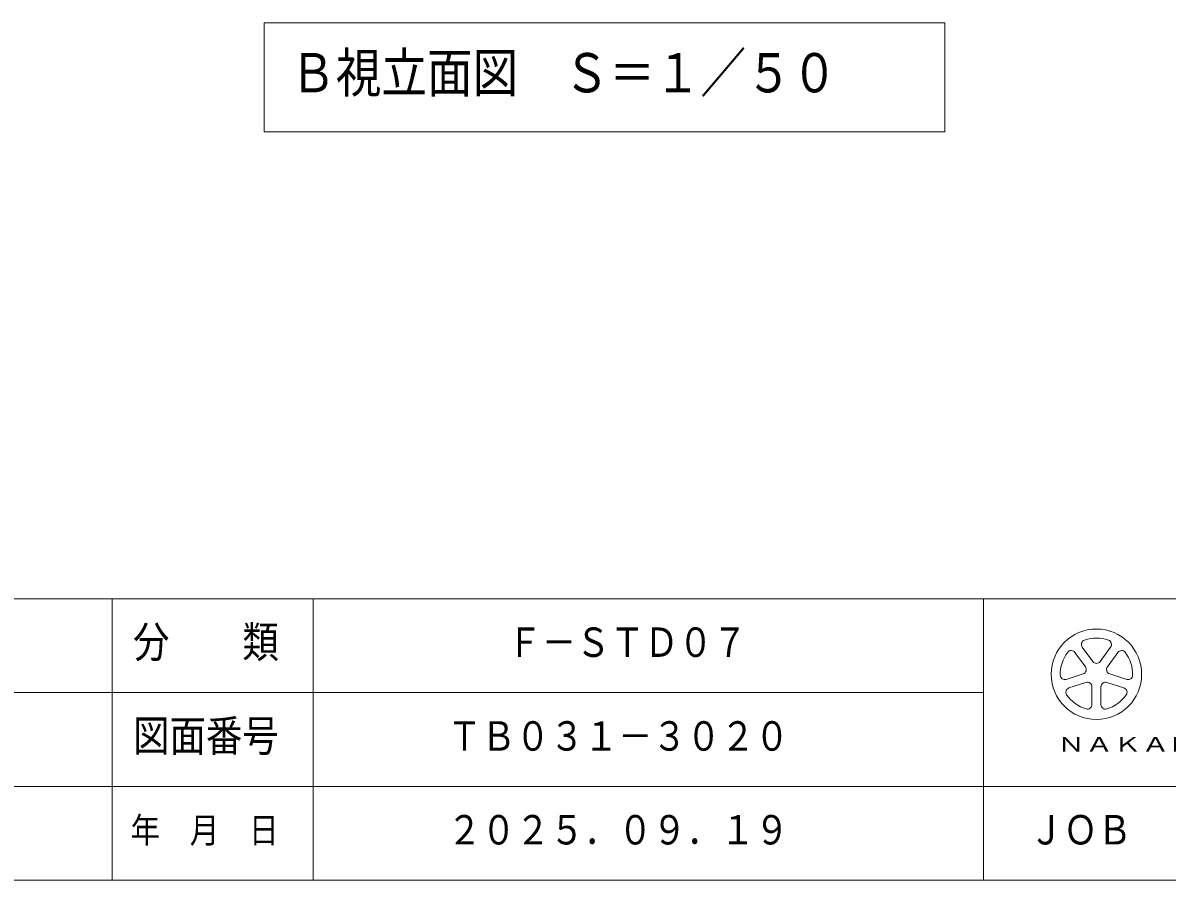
# Model space of a CAD drawing. Units: millimetres on the paper, scale 1:50. Extents: x 0 to 420, y -297 to 594.
# Drawn here: x 260.8 to 346.2, y 15 to 79 of the extents above; entities that cross this region are included whole.
import ezdxf
from ezdxf.enums import TextEntityAlignment as Align

# ---------------------------------------------------------------- set-up
doc = ezdxf.new("R2010")
doc.units = ezdxf.units.MM
doc.layers.add('LY_1', color=7, linetype='Continuous', lineweight=9)
doc.layers.add('LY_2', color=7, linetype='Continuous', lineweight=18)
doc.styles.add('ＭＳ ゴシック', font='')
doc.styles.get('ＭＳ ゴシック').set_extended_font_data('MS Gothic')

msp = doc.modelspace()

# ---------------------------------------------------------------- linework, layer by layer
at = {"layer": 'LY_1', "lineweight": 18}
for p, q in [((329.625, 78.984), (278.825, 78.984)), ((278.825, 78.984), (278.825, 70.851)), ((329.625, 70.851), (329.625, 78.984)), ((278.825, 70.851), (329.625, 70.851))]:
    msp.add_line(p, q, dxfattribs=at)
at = {"layer": 'LY_2', "lineweight": 9}
for p, q in [((17.5, 36), (402.5, 36)), ((267.5, 36), (267.5, 15)), ((332.5, 36), (332.5, 15)), ((215, 29), (332.5, 29)), ((160, 22), (402.5, 22)), ((17.5, 15), (402.5, 15))]:
    msp.add_line(p, q, dxfattribs=at)
at = {"layer": 'LY_2'}
for p, q in [((282.5, 36), (282.5, 15)), ((340.11, 30.917), (339.325, 31.997)), ((339.871, 32.393), (340.656, 31.313)), ((341.202, 31.313), (341.987, 32.393)), ((342.533, 31.997), (341.748, 30.917)), ((338.672, 29.985), (339.941, 30.397)), ((341.917, 30.397), (343.187, 29.985)), ((340.15, 29.755), (338.88, 29.343)), ((340.592, 28.099), (340.592, 29.434)), ((341.267, 29.434), (341.267, 28.099)), ((342.978, 29.343), (341.708, 29.755))]:
    msp.add_line(p, q, dxfattribs=at)
msp.add_circle((340.929, 30.363), 3.375, dxfattribs=at)
for centre, radius, start, end in [((340.144, 32.592), 0.338, 109.39847, 215.99997), ((340.929, 30.363), 2.7, 70.60155, 109.39847), ((341.714, 32.592), 0.338, 324, 70.60155), ((340.929, 30.363), 2.7, 142.60154, 181.39846), ((339.052, 31.798), 0.338, 35.99999, 142.60154), ((342.806, 31.798), 0.338, 37.39846, 143.99995), ((340.929, 30.363), 2.7, 358.60155, 37.39847), ((339.837, 30.718), 0.338, 287.99998, 35.99999), ((340.929, 31.512), 0.338, 215.99998, 324), ((342.021, 30.718), 0.338, 143.99996, 251.99999), ((338.567, 30.306), 0.338, 181.39848, 287.99997), ((343.291, 30.306), 0.338, 252.00001, 358.60156), ((338.984, 29.022), 0.338, 107.99999, 214.60154), ((340.254, 29.434), 0.338, 359.99997, 107.99999), ((341.604, 29.434), 0.338, 71.99997, 179.99999), ((342.874, 29.022), 0.338, 325.39847, 71.99996), ((340.929, 30.363), 2.7, 214.60156, 253.39848), ((340.929, 30.363), 2.7, 286.60155, 325.39847), ((340.254, 28.099), 0.338, 253.39847, 359.99997), ((341.604, 28.099), 0.338, 179.99999, 286.60154)]:
    msp.add_arc(centre, radius, start, end, dxfattribs=at)

# ---------------------------------------------------------------- texts
at = {"layer": 'LY_1', "style": 'ＭＳ ゴシック', "width": 0.85}
for s, height, p in [('Ｂ視立面図\u3000Ｓ＝１／５０', 2.933, (280.781, 72.918)), ('Ｆ－ＳＴＤ０７', 2.199, (297, 31)), ('ＴＢ０３１－３０２０', 2.199, (292.5, 24)), ('２０２５．０９．１９', 2.199, (292.5, 17))]:
    msp.add_text(s, height=height, dxfattribs=at).set_placement(p, align=Align.BOTTOM_LEFT)
at = {"layer": 'LY_2', "style": 'ＭＳ ゴシック'}
for s, height, width, p in [('分\u3000\u3000類', 2.346, 0.85, (269.044, 30.9)), ('図面番号', 2.346, 0.85, (269.044, 23.9)), ('ＮＡＫＡＭＵＲＡ\u3000ＭＦＧ．ＣＯＲＰＯＲＡＴＩＯＮ', 1.1, 1.4, (337.99, 24.25)), ('年\u3000月\u3000日', 1.906, 0.85, (268.861, 17.2)), ('ＪＯＢ', 2.199, 0.85, (335.917, 17))]:
    msp.add_text(s, height=height, dxfattribs=dict(at, width=width)).set_placement(p, align=Align.BOTTOM_LEFT)

doc.saveas('drawing.dxf')
